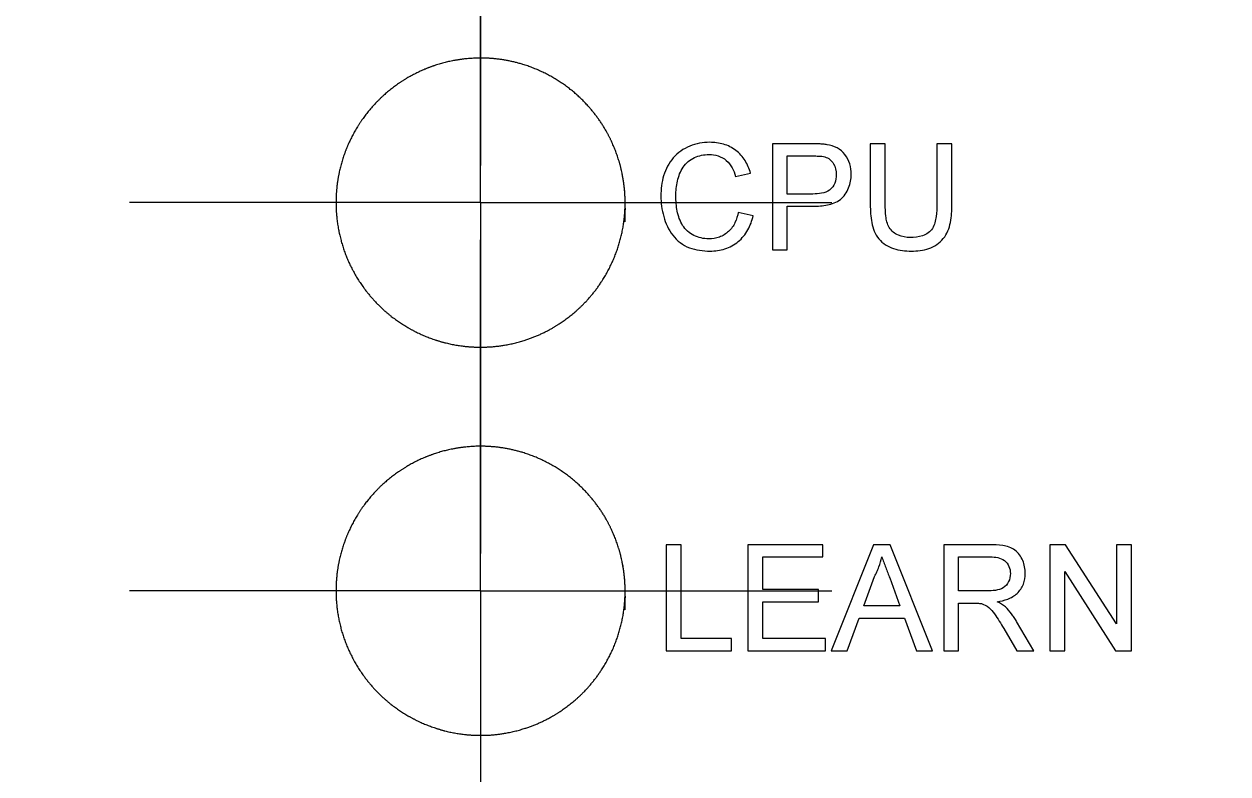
# Model space of a CAD drawing. Header units: millimetres. Extents: x -568 to 210, y 0 to 297.
# Drawn here: x 80.13 to 94.7, y 205.65 to 214.73 of the extents above; entities that cross this region are included whole.
import ezdxf

# ---------------------------------------------------------------- set-up
doc = ezdxf.new("R2010")
doc.units = ezdxf.units.MM
doc.styles.add('SLDTEXTSTYLE2', font='TXT', dxfattribs={"width": 0.605})
doc.dimstyles.new('SLDDIMSTYLE4', dxfattribs={"dimtxt": 2.568319, "dimasz": 3.5, "dimexe": 0, "dimexo": 0.0625, "dimgap": 0.64208, "dimtad": 2, "dimrnd": 1e-09, "dimzin": 12, "dimdsep": 46, "dimtxsty": 'SLDTEXTSTYLE2', "dimblk1": 'NONE', "dimblk2": 'NONE', "dimsah": 1, "dimcen": 0.09, "dimadec": 0, "dimazin": 0, "dimtfac": 1, "dimtofl": 0, "dimtmove": 0, "dimatfit": 3, "dimldrblk": 'NONE', "dimfxl": 1, "dimtolj": 1, "dimtzin": 12, "dimarcsym": 0})

# ---------------------------------------------------------------- blocks, each defined once
blk = doc.blocks.new('SW_CENTERMARKSYMBOL_22')
at = {"color": 0, "linetype": 'Continuous', "lineweight": 0}
for p, q in [((0, 2.5), (0, 4.25)), ((0, 0), (0, 2.5)), ((-2.5, 0), (-4.25, 0)), ((0, 0), (-2.5, 0)), ((0, 0), (0, -2.5)), ((0, 0), (2.5, 0)), ((2.5, 0), (4.25, 0)), ((0, -2.5), (0, -4.25))]:
    blk.add_line(p, q, dxfattribs=at)
blk = doc.blocks.new('SW_CENTERMARKSYMBOL_23')
at = {"color": 0, "linetype": 'Continuous', "lineweight": 0}
for p, q in [((0, 2.5), (0, 4.25)), ((0, 0), (0, 2.5)), ((-2.5, 0), (-4.25, 0)), ((0, 0), (-2.5, 0)), ((0, 0), (0, -2.5)), ((0, 0), (2.5, 0)), ((2.5, 0), (4.25, 0)), ((0, -2.5), (0, -4.25))]:
    blk.add_line(p, q, dxfattribs=at)
blk = doc.blocks.new('SW_CENTERMARKSYMBOL_24')
at = {"color": 0, "linetype": 'Continuous', "lineweight": 0}
for p, q in [((0, 2.5), (0, 4.25)), ((0, 0), (0, 2.5)), ((-2.5, 0), (-4.25, 0)), ((0, 0), (-2.5, 0)), ((0, 0), (0, -2.5)), ((0, 0), (2.5, 0)), ((2.5, 0), (4.25, 0)), ((0, -2.5), (0, -4.25))]:
    blk.add_line(p, q, dxfattribs=at)
blk = doc.blocks.new('*D37')
at = {"color": 7, "linetype": 'Continuous', "lineweight": 0, "attachment_point": 1, "rotation": 353.1961, "style": 'SLDTEXTSTYLE2'}
for s, insert, char_height in [('R', (122.812, 157.195), 2.646), ('719.48', (125.34, 156.894), 2.6458)]:
    blk.add_mtext(s, dxfattribs=dict(at, insert=insert, char_height=char_height))
blk = doc.blocks.new('_NONE')

msp = doc.modelspace()

# ---------------------------------------------------------------- linework, layer by layer
at = {"color": 7, "linetype": 'Continuous', "lineweight": 15}
for p, q in [((89.188, 213.278), (89.188, 211.994)), ((89.66, 213.278), (89.188, 213.278)), ((90.373, 213.278), (90.373, 212.539)), ((90.554, 213.278), (90.373, 213.278)), ((90.554, 212.548), (90.554, 213.278)), ((91.361, 213.278), (91.18, 213.278)), ((91.18, 213.278), (91.18, 212.548)), ((91.361, 212.539), (91.361, 213.278)), ((89.369, 213.13), (89.676, 213.13)), ((89.369, 212.669), (89.369, 213.13)), ((88.743, 212.883), (88.925, 212.921)), ((89.679, 212.669), (89.369, 212.669)), ((89.369, 212.521), (89.684, 212.521)), ((89.369, 211.994), (89.369, 212.521)), ((88.957, 212.405), (88.776, 212.447)), ((89.188, 211.994), (89.369, 211.994)), ((87.904, 208.423), (87.904, 207.139)), ((88.085, 208.423), (87.904, 208.423)), ((88.085, 207.287), (88.085, 208.423)), ((88.892, 208.423), (88.892, 207.139)), ((89.797, 208.423), (88.892, 208.423)), ((89.797, 208.275), (89.797, 208.423)), ((90.411, 208.423), (89.901, 207.139)), ((90.615, 208.423), (90.411, 208.423)), ((91.125, 207.139), (90.615, 208.423)), ((91.262, 208.423), (91.262, 207.139)), ((91.82, 208.423), (91.262, 208.423)), ((92.547, 208.423), (92.547, 207.139)), ((92.738, 208.423), (92.547, 208.423)), ((93.353, 207.465), (92.738, 208.423)), ((93.353, 208.423), (93.353, 207.465)), ((93.534, 208.423), (93.353, 208.423)), ((93.534, 207.139), (93.534, 208.423)), ((89.073, 208.275), (89.797, 208.275)), ((89.073, 207.88), (89.073, 208.275)), ((91.443, 208.275), (91.826, 208.275)), ((91.443, 207.864), (91.443, 208.275)), ((92.728, 208.097), (93.343, 207.139)), ((92.728, 207.139), (92.728, 208.097)), ((90.294, 207.682), (90.426, 208.038)), ((90.608, 208.02), (90.732, 207.682)), ((89.748, 207.88), (89.073, 207.88)), ((89.748, 207.732), (89.748, 207.88)), ((91.787, 207.864), (91.443, 207.864)), ((89.073, 207.732), (89.748, 207.732)), ((89.073, 207.287), (89.073, 207.732)), ((90.732, 207.682), (90.294, 207.682)), ((91.443, 207.715), (91.629, 207.715)), ((91.443, 207.139), (91.443, 207.715)), ((90.093, 207.139), (90.24, 207.534)), ((90.24, 207.534), (90.787, 207.534)), ((90.787, 207.534), (90.933, 207.139)), ((91.988, 207.41), (92.148, 207.139)), ((92.355, 207.139), (92.145, 207.494)), ((88.694, 207.287), (88.085, 207.287)), ((88.694, 207.139), (88.694, 207.287)), ((89.83, 207.287), (89.073, 207.287)), ((89.83, 207.139), (89.83, 207.287)), ((87.904, 207.139), (88.694, 207.139)), ((88.892, 207.139), (89.83, 207.139)), ((89.901, 207.139), (90.093, 207.139)), ((90.933, 207.139), (91.125, 207.139)), ((91.262, 207.139), (91.443, 207.139)), ((92.148, 207.139), (92.355, 207.139)), ((92.547, 207.139), (92.728, 207.139)), ((93.343, 207.139), (93.534, 207.139))]:
    msp.add_line(p, q, dxfattribs=at)
for points, knots in [([(87.406, 212.334), (87.406, 212.68), (87.394, 212.794), (87.35, 213.018), (87.316, 213.129), (87.228, 213.341), (87.175, 213.441), (87.048, 213.631), (86.974, 213.721), (86.732, 213.964), (86.536, 214.094), (86.115, 214.269), (85.885, 214.315), (85.542, 214.315), (85.426, 214.303), (85.202, 214.259), (85.093, 214.226), (84.881, 214.138), (84.778, 214.083), (84.589, 213.957), (84.5, 213.884), (84.337, 213.721), (84.264, 213.632), (84.138, 213.443), (84.083, 213.341), (83.995, 213.129), (83.962, 213.019), (83.917, 212.795), (83.906, 212.679), (83.906, 212.337), (83.951, 212.107), (84.125, 211.685), (84.256, 211.49), (84.497, 211.248), (84.587, 211.174), (84.778, 211.047), (84.878, 210.993), (85.09, 210.905), (85.201, 210.871), (85.425, 210.826), (85.538, 210.815), (85.885, 210.814), (86.112, 210.86), (86.431, 210.991), (86.531, 211.045), (86.721, 211.172), (86.811, 211.246), (87.054, 211.488), (87.184, 211.683), (87.359, 212.104), (87.406, 212.334), (87.406, 212.68)], [-0.0625, -0.0625, 0, 0, 0.03125, 0.03125, 0.0625, 0.0625, 0.09375, 0.09375, 0.125, 0.125, 0.1875, 0.1875, 0.25, 0.25, 0.28125, 0.28125, 0.3125, 0.3125, 0.34375, 0.34375, 0.375, 0.375, 0.40625, 0.40625, 0.4375, 0.4375, 0.46875, 0.46875, 0.5, 0.5, 0.5625, 0.5625, 0.625, 0.625, 0.65625, 0.65625, 0.6875, 0.6875, 0.71875, 0.71875, 0.75, 0.75, 0.8125, 0.8125, 0.84375, 0.84375, 0.875, 0.875, 0.9375, 0.9375, 1, 1, 1.03125, 1.03125]), ([(88.43, 213.295), (88.347, 213.293), (88.266, 213.281), (88.112, 213.217), (88.042, 213.169), (87.935, 213.044), (87.896, 212.969), (87.848, 212.812), (87.839, 212.729), (87.838, 212.646)], [0, 0, 0, 0, 0.25, 0.25, 0.5, 0.5, 0.75, 0.75, 1, 1, 1, 1]), ([(88.925, 212.921), (88.908, 212.975), (88.888, 213.027), (88.828, 213.121), (88.79, 213.163), (88.701, 213.231), (88.65, 213.257), (88.542, 213.288), (88.486, 213.294), (88.43, 213.295)], [0, 0, 0, 0, 0.25, 0.25, 0.5, 0.5, 0.75, 0.75, 1, 1, 1, 1]), ([(89.85, 213.266), (89.834, 213.269), (89.819, 213.271), (89.803, 213.273), (89.787, 213.274), (89.771, 213.275), (89.755, 213.276), (89.723, 213.278), (89.692, 213.278), (89.66, 213.278)], [0, 0, 0, 0, 0.0000477986, 0.0000477986, 0.0000477986, 0.0000955814, 0.0000955814, 0.0000955814, 0.000190911, 0.000190911, 0.000190911, 0.000190911]), ([(90.143, 212.909), (90.142, 212.951), (90.137, 212.993), (90.112, 213.074), (90.093, 213.112), (90.041, 213.18), (90.008, 213.207), (89.933, 213.247), (89.892, 213.258), (89.85, 213.266)], [0, 0, 0, 0, 0.25, 0.25, 0.5, 0.5, 0.75, 0.75, 1, 1, 1, 1]), ([(88.019, 212.646), (88.02, 212.707), (88.026, 212.767), (88.053, 212.885), (88.073, 212.943), (88.142, 213.044), (88.19, 213.084), (88.299, 213.136), (88.36, 213.146), (88.421, 213.147)], [0, 0, 0, 0, 0.25, 0.25, 0.5, 0.5, 0.75, 0.75, 1, 1, 1, 1]), ([(88.421, 213.147), (88.459, 213.146), (88.496, 213.142), (88.567, 213.119), (88.602, 213.101), (88.688, 213.026), (88.72, 212.955), (88.743, 212.883)], [0, 0, 0, 0, 0.25, 0.25, 0.5, 0.5, 1, 1, 1, 1]), ([(89.676, 213.13), (89.688, 213.13), (89.7, 213.13), (89.713, 213.13), (89.725, 213.129), (89.738, 213.129), (89.75, 213.128), (89.775, 213.127), (89.8, 213.125), (89.824, 213.119)], [0, 0, 0, 0, 0.0000371946, 0.0000371946, 0.0000371946, 0.0000743921, 0.0000743921, 0.0000743921, 0.0001487442, 0.0001487442, 0.0001487442, 0.0001487442]), ([(89.824, 213.119), (89.845, 213.111), (89.866, 213.102), (89.902, 213.073), (89.916, 213.055), (89.952, 212.996), (89.96, 212.95), (89.962, 212.904)], [0, 0, 0, 0, 0.25, 0.25, 0.5, 0.5, 1, 1, 1, 1]), ([(89.962, 212.904), (89.961, 212.869), (89.957, 212.834), (89.931, 212.768), (89.91, 212.738), (89.853, 212.697), (89.818, 212.685), (89.749, 212.671), (89.714, 212.67), (89.679, 212.669)], [0, 0, 0, 0, 0.25, 0.25, 0.5, 0.5, 0.75, 0.75, 1, 1, 1, 1]), ([(89.684, 212.521), (89.741, 212.522), (89.798, 212.525), (89.911, 212.549), (89.967, 212.568), (90.056, 212.639), (90.089, 212.689), (90.133, 212.795), (90.142, 212.852), (90.143, 212.909)], [0, 0, 0, 0, 0.25, 0.25, 0.5, 0.5, 0.75, 0.75, 1, 1, 1, 1]), ([(87.838, 212.646), (87.839, 212.561), (87.849, 212.478), (87.896, 212.315), (87.931, 212.236), (88.035, 212.102), (88.105, 212.049), (88.262, 211.988), (88.348, 211.979), (88.433, 211.978)], [0, 0, 0, 0, 0.25, 0.25, 0.5, 0.5, 0.75, 0.75, 1, 1, 1, 1]), ([(88.416, 212.126), (88.354, 212.127), (88.294, 212.14), (88.183, 212.196), (88.135, 212.237), (88.069, 212.341), (88.049, 212.402), (88.024, 212.522), (88.02, 212.585), (88.019, 212.646)], [0, 0, 0, 0, 0.25, 0.25, 0.5, 0.5, 0.75, 0.75, 1, 1, 1, 1]), ([(90.373, 212.539), (90.374, 212.467), (90.378, 212.395), (90.405, 212.252), (90.431, 212.181), (90.523, 212.07), (90.587, 212.03), (90.725, 211.985), (90.798, 211.979), (90.87, 211.978)], [0, 0, 0, 0, 0.25, 0.25, 0.5, 0.5, 0.75, 0.75, 1, 1, 1, 1]), ([(90.856, 212.142), (90.807, 212.144), (90.758, 212.15), (90.668, 212.189), (90.629, 212.221), (90.578, 212.305), (90.568, 212.354), (90.556, 212.451), (90.555, 212.499), (90.554, 212.548)], [0, 0, 0, 0, 0.25, 0.25, 0.5, 0.5, 0.75, 0.75, 1, 1, 1, 1]), ([(91.18, 212.548), (91.179, 212.497), (91.178, 212.447), (91.163, 212.346), (91.151, 212.296), (91.099, 212.209), (91.054, 212.179), (90.958, 212.147), (90.907, 212.143), (90.856, 212.142)], [0, 0, 0, 0, 0.25, 0.25, 0.5, 0.5, 0.75, 0.75, 1, 1, 1, 1]), ([(90.87, 211.978), (90.942, 211.978), (91.014, 211.986), (91.15, 212.033), (91.211, 212.075), (91.304, 212.184), (91.33, 212.255), (91.357, 212.396), (91.36, 212.468), (91.361, 212.539)], [0, 0, 0, 0, 0.25, 0.25, 0.5, 0.5, 0.75, 0.75, 1, 1, 1, 1]), ([(88.776, 212.447), (88.767, 212.404), (88.754, 212.363), (88.717, 212.283), (88.691, 212.247), (88.626, 212.186), (88.588, 212.163), (88.505, 212.132), (88.461, 212.127), (88.416, 212.126)], [0, 0, 0, 0, 0.25, 0.25, 0.5, 0.5, 0.75, 0.75, 1, 1, 1, 1]), ([(88.433, 211.978), (88.495, 211.979), (88.555, 211.986), (88.673, 212.023), (88.727, 212.053), (88.822, 212.132), (88.861, 212.181), (88.921, 212.288), (88.942, 212.346), (88.957, 212.405)], [0, 0, 0, 0, 0.25, 0.25, 0.5, 0.5, 0.75, 0.75, 1, 1, 1, 1]), ([(87.406, 207.634), (87.406, 207.98), (87.394, 208.094), (87.35, 208.317), (87.316, 208.429), (87.228, 208.64), (87.175, 208.741), (87.048, 208.931), (86.974, 209.021), (86.732, 209.263), (86.536, 209.394), (86.115, 209.569), (85.885, 209.615), (85.542, 209.615), (85.426, 209.603), (85.202, 209.559), (85.093, 209.526), (84.881, 209.438), (84.778, 209.383), (84.589, 209.256), (84.5, 209.184), (84.337, 209.021), (84.264, 208.932), (84.138, 208.743), (84.083, 208.64), (83.995, 208.428), (83.962, 208.319), (83.917, 208.095), (83.906, 207.979), (83.906, 207.637), (83.951, 207.407), (84.125, 206.986), (84.256, 206.79), (84.497, 206.548), (84.587, 206.474), (84.778, 206.347), (84.878, 206.293), (85.09, 206.205), (85.201, 206.171), (85.425, 206.126), (85.538, 206.115), (85.885, 206.114), (86.112, 206.16), (86.431, 206.291), (86.531, 206.345), (86.721, 206.472), (86.812, 206.546), (87.054, 206.788), (87.184, 206.983), (87.359, 207.404), (87.406, 207.634), (87.406, 207.98)], [-0.0625, -0.0625, 0, 0, 0.03125, 0.03125, 0.0625, 0.0625, 0.09375, 0.09375, 0.125, 0.125, 0.1875, 0.1875, 0.25, 0.25, 0.28125, 0.28125, 0.3125, 0.3125, 0.34375, 0.34375, 0.375, 0.375, 0.40625, 0.40625, 0.4375, 0.4375, 0.46875, 0.46875, 0.5, 0.5, 0.5625, 0.5625, 0.625, 0.625, 0.65625, 0.65625, 0.6875, 0.6875, 0.71875, 0.71875, 0.75, 0.75, 0.8125, 0.8125, 0.84375, 0.84375, 0.875, 0.875, 0.9375, 0.9375, 1, 1, 1.03125, 1.03125]), ([(92.25, 208.077), (92.249, 208.13), (92.24, 208.182), (92.198, 208.279), (92.166, 208.324), (92.082, 208.388), (92.029, 208.404), (91.925, 208.421), (91.872, 208.423), (91.82, 208.423)], [0, 0, 0, 0, 0.25, 0.25, 0.5, 0.5, 0.75, 0.75, 1, 1, 1, 1]), ([(90.426, 208.038), (90.435, 208.057), (90.445, 208.076), (90.453, 208.095), (90.462, 208.114), (90.47, 208.134), (90.477, 208.154), (90.492, 208.193), (90.503, 208.234), (90.513, 208.275)], [0, 0, 0, 0, 0.0000634621, 0.0000634621, 0.0000634621, 0.000126978, 0.000126978, 0.000126978, 0.0002539311, 0.0002539311, 0.0002539311, 0.0002539311]), ([(90.513, 208.275), (90.521, 208.254), (90.529, 208.233), (90.537, 208.211), (90.545, 208.19), (90.552, 208.169), (90.56, 208.148), (90.568, 208.126), (90.576, 208.105), (90.584, 208.084), (90.592, 208.062), (90.6, 208.041), (90.608, 208.02)], [0, 0, 0, 0, 0.0000680686, 0.0000680686, 0.0000680686, 0.0001361332, 0.0001361332, 0.0001361332, 0.0002042003, 0.0002042003, 0.0002042003, 0.0002722674, 0.0002722674, 0.0002722674, 0.0002722674]), ([(91.826, 208.275), (91.886, 208.275), (91.949, 208.267), (92.021, 208.212), (92.039, 208.188), (92.064, 208.133), (92.068, 208.103), (92.069, 208.073)], [0, 0, 0, 0, 0.5, 0.5, 0.75, 0.75, 1, 1, 1, 1]), ([(92.069, 208.073), (92.068, 208.04), (92.062, 208.006), (92.033, 207.946), (92.011, 207.919), (91.954, 207.884), (91.921, 207.875), (91.854, 207.865), (91.821, 207.864), (91.787, 207.864)], [0, 0, 0, 0, 0.25, 0.25, 0.5, 0.5, 0.75, 0.75, 1, 1, 1, 1]), ([(91.91, 207.732), (91.954, 207.739), (91.997, 207.748), (92.079, 207.781), (92.12, 207.803), (92.184, 207.865), (92.21, 207.903), (92.243, 207.987), (92.249, 208.032), (92.25, 208.077)], [0, 0, 0, 0, 0.25, 0.25, 0.5, 0.5, 0.75, 0.75, 1, 1, 1, 1]), ([(91.629, 207.715), (91.636, 207.715), (91.644, 207.715), (91.651, 207.715), (91.659, 207.715), (91.666, 207.715), (91.674, 207.714), (91.689, 207.713), (91.704, 207.712), (91.718, 207.709)], [0, 0, 0, 0, 0.00002242502, 0.00002242502, 0.00002242502, 0.00004485883, 0.00004485883, 0.00004485883, 0.00008961302, 0.00008961302, 0.00008961302, 0.00008961302]), ([(91.718, 207.709), (91.751, 207.699), (91.782, 207.685), (91.835, 207.639), (91.856, 207.612), (91.917, 207.528), (91.952, 207.469), (91.988, 207.41)], [0, 0, 0, 0, 0.25, 0.25, 0.5, 0.5, 1, 1, 1, 1]), ([(92.009, 207.669), (92.002, 207.675), (91.994, 207.681), (91.986, 207.687), (91.978, 207.693), (91.97, 207.699), (91.962, 207.704), (91.945, 207.714), (91.927, 207.723), (91.91, 207.732)], [0, 0, 0, 0, 0.0000297032, 0.0000297032, 0.0000297032, 0.0000594422, 0.0000594422, 0.0000594422, 0.0001186147, 0.0001186147, 0.0001186147, 0.0001186147]), ([(92.145, 207.494), (92.135, 207.509), (92.126, 207.525), (92.115, 207.541), (92.105, 207.556), (92.095, 207.571), (92.083, 207.586), (92.061, 207.616), (92.036, 207.643), (92.009, 207.669)], [0, 0, 0, 0, 0.0000555663, 0.0000555663, 0.0000555663, 0.0001111878, 0.0001111878, 0.0001111878, 0.0002222783, 0.0002222783, 0.0002222783, 0.0002222783])]:
    msp.add_open_spline(points, degree=3, knots=knots, dxfattribs=at)

# ---------------------------------------------------------------- block references
at = {"color": 7, "linetype": 'Continuous', "lineweight": 0}
for name, p in [('SW_CENTERMARKSYMBOL_24', (85.656, 217.265)), ('SW_CENTERMARKSYMBOL_23', (85.656, 212.565)), ('SW_CENTERMARKSYMBOL_22', (85.656, 207.865))]:
    msp.add_blockref(name, p, dxfattribs=at)

# ---------------------------------------------------------------- dimensions: what is measured, and where the dimension line sits
dim = msp.add_radius_dim(center=(-567.918, 236.185), mpoint=(0, 0), dimstyle='SLDDIMSTYLE4', dxfattribs=at)
dim.commit()
dim.dimension.update_dxf_attribs({"geometry": '*D37', "text_midpoint": (128.915, 153.045), "dimtype": 164})

doc.saveas('drawing.dxf')
